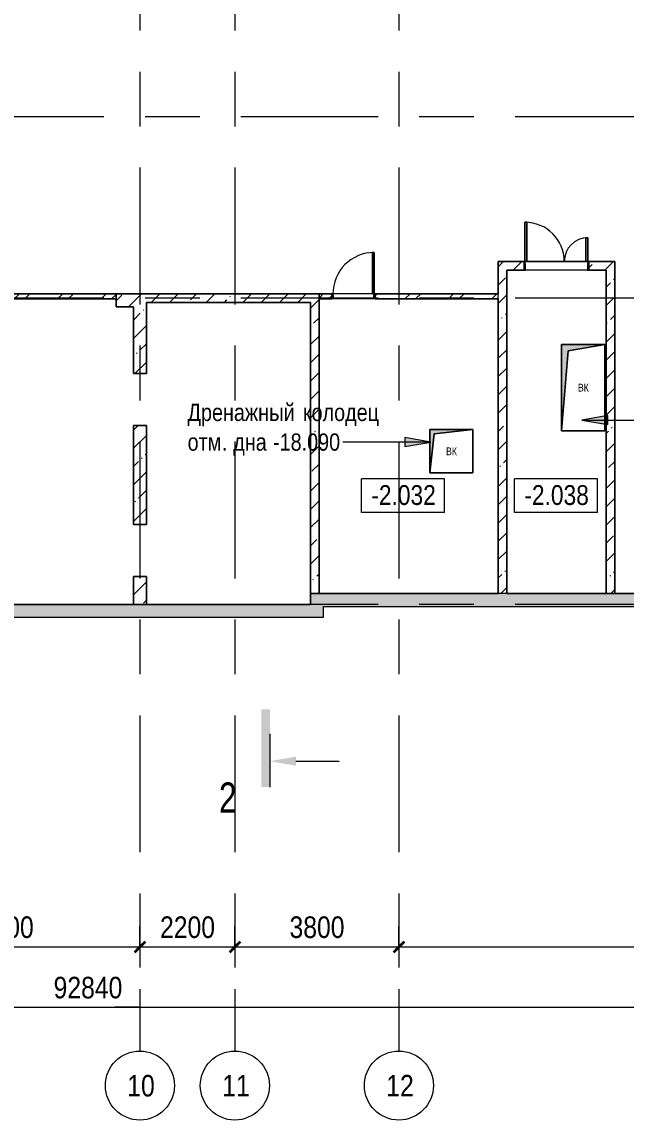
# Model space of a CAD drawing. Header units: millimetres. Extents: x 48966 to 155647, y -43515 to 30475.
# Drawn here: x 101600 to 115594, y -43338 to -17880 of the extents above; entities that cross this region are included whole.
import ezdxf

# ---------------------------------------------------------------- set-up
doc = ezdxf.new("R2010")
doc.units = ezdxf.units.MM
doc.linetypes.add('Осевые', pattern=[6350, 1270, -952.5, 3175, -952.5])
for name, color, linetype, lineweight in [('Двери', 7, 'Continuous', 9), ('Каркас_Импост', 7, 'Continuous', 9), ('Марки помещений', 7, 'Continuous', 9), ('Обобщенные модели', 7, 'Continuous', 9), ('Общие ребра', 7, 'Continuous', 9), ('Оси', 7, 'Continuous', 9), ('Оси-1', 7, 'Continuous', 18), ('Оси-2', 7, 'Осевые', 9), ('Панель', 7, 'Continuous', 9), ('Перекрытия', 7, 'Continuous', 9), ('Размеры', 7, 'Continuous', 9), ('Размеры-200', 7, 'Continuous', 9), ('Разрезы', 7, 'Continuous', 9), ('Стены', 7, 'Continuous', 9), ('Стены-1', 7, 'Continuous', 18), ('Текстовые примечания', 7, 'Continuous', 9), ('Типовые аннотации', 7, 'Continuous', 9), ('Фундамент несущей конструкции', 7, 'Continuous', 9), ('Штриховка разреза-2', 7, 'Continuous', 9), ('Элементы узлов', 7, 'Continuous', 9), ('Элементы узлов-1', 7, 'Continuous', 5)]:
    doc.layers.add(name, color=color, linetype=linetype, lineweight=lineweight)
doc.layers.add('Обобщенные модели-1', color=7, linetype='Continuous', lineweight=9, true_color=0xffbc79)
doc.layers.add('Перекрытия-1', color=7, linetype='Continuous', lineweight=9, true_color=0xffffff)
doc.styles.add('Arial', font='Arial.ttf', dxfattribs={"width": 0.8, "height": 180})
doc.styles.add('Arial Narrow', font='Arial Narrow.ttf', dxfattribs={"height": 500})
doc.styles.add('Arial Narrow_1', font='Arial Narrow.ttf', dxfattribs={"height": 400})
doc.styles.add('Arial Narrow_2', font='Arial Narrow.ttf', dxfattribs={"height": 460})
doc.styles.add('Arial_1', font='Arial.ttf', dxfattribs={"width": 0.75, "height": 700})
doc.dimstyles.new('Диагональ_-_2_5_мм_Arial_narrow', dxfattribs={"dimscale": 304.8, "dimtxt": 511.715487, "dimasz": 0.787402, "dimexe": 1.574803, "dimexo": 0.0625, "dimgap": 0.19685, "dimtad": 1, "dimdec": 0, "dimzin": 0, "dimdsep": 46, "dimtxsty": 'Arial Narrow', "dimblk1": 'OBLIQUE', "dimblk2": 'OBLIQUE', "dimsah": 1, "dimcen": 0.09, "dimdle": 1.574803, "dimazin": 0, "dimtfac": 1, "dimtdec": 4, "dimtix": 1, "dimtmove": 0, "dimatfit": 3, "dimfxl": 1.574803, "dimfxlon": 1, "dimtvp": 1, "dimtolj": 1, "dimtzin": 0, "dimarcsym": 2})
doc.dimstyles.new('Диагональ_-_2_5_мм_Arial_narrow_1', dxfattribs={"dimscale": 304.8, "dimtxt": 511.715487, "dimasz": 0.787402, "dimexe": 1.574803, "dimexo": 0.0625, "dimgap": 0.19685, "dimtad": 1, "dimdec": 0, "dimzin": 0, "dimdsep": 46, "dimtxsty": 'Arial Narrow', "dimblk1": 'OBLIQUE', "dimblk2": 'OBLIQUE', "dimsah": 1, "dimcen": 0.09, "dimdle": 1.574803, "dimazin": 0, "dimtfac": 1, "dimtdec": 4, "dimtix": 1, "dimtmove": 1, "dimatfit": 3, "dimfxl": 1.574803, "dimfxlon": 1, "dimtvp": 1, "dimtolj": 1, "dimtzin": 0, "dimarcsym": 2})
pattern_1 = [(45, (0, 0), (-502.8943, 502.8943), []), (45, (0, 762), (-502.8943, 502.8943), [])]
pattern_2 = [(45, (0, 0), (-424.264, 424.264), [600, -100, 20, -100]), (45, (0, 424), (-424.264, 424.264), [])]

# ---------------------------------------------------------------- blocks, each defined once
blk = doc.blocks.new('Фундаментная плита - Фундаментная плита-408415-План -2-го этажа на отм_ -16_650')
at = {"layer": 'Фундамент несущей конструкции'}
for p, q in [((114102, -27356), (114102, -25358)), ((114102, -25358), (115102, -25358)), ((114102, -25358), (115102, -25358)), ((114102, -27356), (114102, -25358)), ((115102, -25358), (115102, -27356)), ((115102, -25358), (115102, -27356))]:
    blk.add_line(p, q, dxfattribs=at)
blk = doc.blocks.new('Стена монолитная - Стена монолитная-463893-План -2-го этажа на отм_ -16_650')
at = {"layer": 'Штриховка разреза-2'}
h = blk.add_hatch(dxfattribs=at)
h.set_pattern_fill('FP_1', color=256, style=0, pattern_type=2)
h.set_pattern_definition([(45, (0, 0), (-493.914, 493.914), []), (45, (493.9, 0), (-493.914, 493.914), [873.125, -174.625, 6.706, -167.919])])
h.paths.add_polyline_path([(150600, -31683), (149464, -28563), (149198, -28563), (139688, -2433), (139941, -2341), (136417, 7342), (136164, 7250), (133890, 13496), (133761, 13880), (133620, 14260), (133469, 14636), (133308, 15008), (133136, 15375), (132955, 15737), (132763, 16094), (132561, 16445), (132349, 16791), (132128, 17130), (131898, 17463), (131658, 17790), (131409, 18109), (131152, 18422), (131331, 18601), (131027, 18974), (130714, 19339), (130392, 19695), (130060, 20042), (129718, 20381), (129368, 20710), (129010, 21030), (128643, 21341), (128268, 21641), (127872, 21941), (127495, 22212), (127097, 22482), (126692, 22741), (126280, 22989), (125863, 23226), (125438, 23452), (125009, 23667), (124573, 23871), (124132, 24062), (123687, 24242), (120934, 25332), (120559, 25419), (120508, 25147), (120076, 25222), (119643, 25287), (119208, 25342), (118772, 25387), (118335, 25422), (117898, 25447), (117460, 25462), (117022, 25467), (109837, 25467), (109837, 25717), (100342, 25717), (100342, 25467), (61832, 25467), (61593, 25461), (61356, 25442), (61120, 25411), (60883, 25367), (60654, 25312), (60426, 25244), (60201, 25165), (59981, 25074), (59766, 24971), (59557, 24858), (59354, 24733), (59157, 24598), (58968, 24453), (58787, 24298), (58614, 24134), (58450, 23962), (58296, 23781), (58151, 23592), (58016, 23395), (57891, 23192), (57778, 22983), (57675, 22768), (57584, 22548), (57497, 22297), (57437, 22095), (57381, 21863), (57338, 21629), (57307, 21393), (57288, 21155), (57282, 20917), (57282, 20357), (57032, 20357), (57032, 15267), (57282, 15267), (57282, 13317), (57132, 13317), (57132, 5867), (57032, 5867), (57032, 2617), (57242, 2617), (57242, -43), (57032, -43), (57032, -2533), (57282, -2533), (57282, -21043), (57032, -21043), (57032, -21693), (57038, -21931), (57055, -22169), (57085, -22406), (57126, -22641), (57178, -22873), (57242, -23103), (57317, -23329), (57404, -23551), (57501, -23769), (57608, -23982), (57727, -24189), (57855, -24390), (57993, -24584), (58140, -24772), (58297, -24952), (58462, -25124), (58635, -25287), (58817, -25442), (59005, -25588), (59201, -25724), (59403, -25850), (59612, -25967), (59825, -26073), (59937, -25832), (60094, -25902), (60254, -25966), (60439, -26030), (74496, -30679), (74908, -30809), (75323, -30927), (75742, -31032), (76163, -31126), (76587, -31207), (77013, -31276), (77441, -31333), (77870, -31377), (77877, -31303), (78352, -31335), (78347, -31413), (78661, -31429), (78953, -31435), (79257, -31433), (91782, -31433), (91782, -31683), (108582, -31683), (108582, -31433), (142682, -31433), (142682, -31583), (144482, -31583), (144482, -31683)], flags=0)
h.paths.add_polyline_path([(150172, -31383), (143082, -31383), (143082, -31133), (108282, -31133), (108282, -31383), (92082, -31383), (92082, -31133), (79253, -31133), (78960, -31135), (78666, -31129), (78671, -31055), (77604, -30984), (77598, -31049), (77256, -31007), (76915, -30958), (76572, -30900), (76170, -30821), (75771, -30731), (75374, -30630), (74981, -30518), (74591, -30395), (60511, -25738), (60327, -25672), (60146, -25598), (59969, -25514), (59797, -25423), (59684, -25665), (59492, -25554), (59306, -25433), (59126, -25304), (58953, -25165), (58786, -25019), (58627, -24864), (58476, -24702), (58293, -24483), (58254, -24433), (58122, -24249), (57999, -24059), (57885, -23863), (57782, -23662), (57689, -23456), (57606, -23245), (57534, -23031), (57472, -22813), (57422, -22592), (57382, -22369), (57354, -22145), (57337, -21919), (57332, -21612), (57332, -21343), (57582, -21343), (57582, -2233), (57332, -2233), (57332, -343), (57542, -343), (57542, 2917), (57332, 2917), (57332, 13017), (57582, 13017), (57582, 15567), (57332, 15567), (57332, 20057), (57582, 20057), (57582, 20917), (57588, 21147), (57607, 21377), (57638, 21605), (57681, 21831), (57737, 22054), (57804, 22274), (57883, 22490), (57974, 22702), (58077, 22908), (58190, 23108), (58314, 23302), (58448, 23489), (58592, 23669), (58746, 23840), (58909, 24003), (59080, 24156), (59260, 24301), (59447, 24435), (59641, 24559), (59841, 24672), (60047, 24774), (60259, 24865), (60475, 24945), (60695, 25012), (60918, 25068), (61144, 25111), (61372, 25142), (61602, 25161), (61832, 25167), (100642, 25167), (100642, 25417), (109537, 25417), (109537, 25167), (117027, 25167), (117429, 25163), (117830, 25150), (118231, 25129), (118752, 25089), (118852, 25079), (119297, 25030), (119468, 25010), (119776, 24967), (120083, 24920), (120472, 24852), (123521, 23985), (123942, 23816), (124376, 23630), (124772, 23448), (125179, 23248), (125581, 23038), (125978, 22818), (126369, 22587), (126754, 22347), (127133, 22097), (127505, 21837), (127870, 21568), (128229, 21290), (128580, 21003), (128955, 20679), (129260, 20402), (129589, 20089), (129967, 19707), (130024, 19647), (130334, 19313), (130636, 18972), (130928, 18623), (130720, 18462), (131013, 18079), (131297, 17688), (131570, 17291), (131835, 16887), (132089, 16477), (132333, 16061), (132572, 15629), (132791, 15211), (133005, 14778), (133208, 14341), (133400, 13898), (133581, 13451), (133752, 12999), (135984, 6866), (136237, 6958), (139557, -2162), (139351, -2237), (145045, -17883), (145067, -17883), (145067, -17943), (149042, -28863), (149254, -28863), (150061, -31080)], flags=0)
at = {"layer": 'Стены-1'}
for p, q in [((108282, -31133), (108282, -31383)), ((122782, -31133), (108282, -31133)), ((108282, -31383), (92082, -31383)), ((108582, -31683), (108582, -31433)), ((108582, -31433), (142682, -31433)), ((91782, -31683), (108582, -31683))]:
    blk.add_line(p, q, dxfattribs=at)
blk = doc.blocks.new('Дверь - Однопольная - ДВ2__21х10-6240703-План -2-го этажа на отм_ -16_650')
at = {"layer": 'Двери'}
for p, q in [((-479, -60), (-439, -60)), ((-479, -1018), (-479, -60)), ((-439, -60), (-439, -1018)), ((-439, -1018), (-479, -1018))]:
    blk.add_line(p, q, dxfattribs=at)
blk.add_arc((-479, -60), 958, 270, 0, dxfattribs=at)
at = {"layer": 'Каркас_Импост'}
for p, q in [((-500, 60), (-470, 60)), ((-500, -60), (-500, 60)), ((-470, 60), (-470, -20)), ((470, 60), (500, 60)), ((470, -20), (470, 60)), ((500, 60), (500, -60)), ((-480, -60), (-500, -60)), ((-480, -20), (-480, -60)), ((-470, -20), (-480, -20)), ((480, -20), (470, -20)), ((480, -60), (480, -20)), ((500, -60), (480, -60))]:
    blk.add_line(p, q, dxfattribs=at)
at = {"layer": 'Панель'}
for p, q in [((-439, -60), (-479, -60)), ((-479, -60), (-479, -1018)), ((-439, -1018), (-439, -60)), ((-479, -1018), (-439, -1018))]:
    blk.add_line(p, q, dxfattribs=at)
blk = doc.blocks.new('170_ОтверстиеПрямоугольноеВертикальное - 170_ОтверстиеПрямоугольноеВертикальное-5689100-План -2-го этажа на отм_ -16_650')
at = {"layer": 'Обобщенные модели'}
for p, q in [((-500, -501), (-500, 501)), ((-500, 501), (500, 501)), ((500, 501), (500, -501)), ((500, -501), (-500, -501))]:
    blk.add_line(p, q, dxfattribs=at)
blk = doc.blocks.new('170_ОтверстиеПрямоугольноеВертикальное - 170_ОтверстиеПрямоугольноеВертикальное-5689102-План -2-го этажа на отм_ -16_650')
at = {"layer": 'Обобщенные модели'}
for p, q in [((-500, -999), (-500, 999)), ((-500, 999), (500, 999)), ((500, 999), (500, -999)), ((500, -999), (-500, -999))]:
    blk.add_line(p, q, dxfattribs=at)
blk = doc.blocks.new('Дверь - Полуторная_001 - ДВ3_20-15-6256114-План -2-го этажа на отм_ -16_650')
at = {"layer": 'Двери'}
for p, q in [((-684, 1009), (-729, 1009)), ((-729, 1009), (-729, 100)), ((-684, 100), (-684, 1009)), ((684, 100), (684, 649)), ((684, 649), (729, 649)), ((729, 649), (729, 100)), ((-729, 100), (-684, 100)), ((729, 100), (684, 100))]:
    blk.add_line(p, q, dxfattribs=at)
for centre, radius, start, end in [((-729, 100), 909, 360, 90), ((729, 100), 549, 90, 180)]:
    blk.add_arc(centre, radius, start, end, dxfattribs=at)
at = {"layer": 'Каркас_Импост'}
for p, q in [((-730, 100), (-750, 100)), ((-750, 100), (-750, -100)), ((-730, 55), (-730, 100)), ((-720, 55), (-730, 55)), ((-720, -100), (-720, 55)), ((730, 55), (720, 55)), ((720, 55), (720, -100)), ((750, 100), (730, 100)), ((730, 100), (730, 55)), ((750, -100), (750, 100)), ((-750, -100), (-720, -100)), ((720, -100), (750, -100))]:
    blk.add_line(p, q, dxfattribs=at)
at = {"layer": 'Панель'}
for p, q in [((-729, 1009), (-684, 1009)), ((-729, 100), (-729, 1009)), ((-684, 1009), (-684, 100)), ((684, 649), (684, 100)), ((729, 649), (684, 649)), ((729, 100), (729, 649)), ((-684, 100), (-729, 100)), ((684, 100), (729, 100))]:
    blk.add_line(p, q, dxfattribs=at)
blk = doc.blocks.new('Фундаментная плита1 - Фундаментная плита-5964020-План -2-го этажа на отм_ -16_650')
at = {"layer": 'Фундамент несущей конструкции'}
for p, q in [((114102, -27356), (114102, -25358)), ((114102, -25358), (115102, -25358)), ((114102, -25358), (115102, -25358)), ((114102, -27356), (114102, -25358)), ((115102, -25358), (115102, -27356)), ((115102, -25358), (115102, -27356))]:
    blk.add_line(p, q, dxfattribs=at)
blk = doc.blocks.new('Ось сетки - По умолчанию 2-349628-План -2-го этажа на отм_ -16_650')
at = {"layer": 'Оси-1'}
blk.add_circle((0, 0), 4, dxfattribs=at)
blk = doc.blocks.new('Разрез - Номер сзади-234830-План -2-го этажа на отм_ -16_650')
at = {"layer": 'Разрезы'}
for points in [[(0, 0), (0, 1), (9, 1), (9, 0)], [(2.47, -3), (3, 0), (3.53, -3)]]:
    blk.add_hatch(color=256, dxfattribs=at).paths.add_polyline_path(points, flags=0)
blk.add_line((3, -3), (3, -8), dxfattribs=at)
blk = doc.blocks.new('DIMBLOCK9-План -2-го этажа на отм_ -16_650')
at = {"layer": 'Размеры-200', "lineweight": 35, "transparency": 16777216}
for points in [[(98132, -39324), (98252, -39204), (98012, -39444)], [(104332, -39324), (104452, -39204), (104212, -39444)]]:
    blk.add_hatch(color=256, dxfattribs=at).paths.add_polyline_path(points, flags=0)
at = {"layer": 'Размеры-200', "transparency": 16777216}
for p, q in [((98132, -38844), (98132, -39804)), ((98132, -39324), (98132, -38844)), ((104332, -38844), (104332, -39804)), ((104332, -39324), (104332, -38844)), ((98132, -39324), (104332, -39324))]:
    blk.add_line(p, q, dxfattribs=at)
at = {"layer": 'Размеры-200', "lineweight": 35, "transparency": 16777216}
for p, q in [((98252, -39204), (98012, -39444)), ((98132, -39324), (98252, -39204)), ((104452, -39204), (104212, -39444)), ((104332, -39324), (104452, -39204)), ((98012, -39444), (98132, -39324)), ((104212, -39444), (104332, -39324))]:
    blk.add_line(p, q, dxfattribs=at)
at = {"layer": 'Размеры-200', "color": 0, "transparency": 16777216, "insert": (100598, -38617), "char_height": 500, "width": 1520.53, "attachment_point": 1, "line_spacing_factor": 0.974696, "style": 'Arial Narrow'}
blk.add_mtext('6200', dxfattribs=at)
blk = doc.blocks.new('_Oblique')
at = {"color": 0, "linetype": 'ByBlock', "lineweight": -2}
blk.add_line((-0.5, -0.5), (0.5, 0.5), dxfattribs=at)
blk = doc.blocks.new('DIMBLOCK10-План -2-го этажа на отм_ -16_650')
at = {"layer": 'Размеры-200', "lineweight": 35, "transparency": 16777216}
for points in [[(104332, -39324), (104452, -39204), (104212, -39444)], [(106532, -39324), (106652, -39204), (106412, -39444)]]:
    blk.add_hatch(color=256, dxfattribs=at).paths.add_polyline_path(points, flags=0)
at = {"layer": 'Размеры-200', "transparency": 16777216}
for p, q in [((104332, -38844), (104332, -39804)), ((104332, -39324), (104332, -38844)), ((106532, -38844), (106532, -39804)), ((106532, -39324), (106532, -38844)), ((104332, -39324), (106532, -39324))]:
    blk.add_line(p, q, dxfattribs=at)
at = {"layer": 'Размеры-200', "lineweight": 35, "transparency": 16777216}
for p, q in [((104452, -39204), (104212, -39444)), ((104332, -39324), (104452, -39204)), ((106652, -39204), (106412, -39444)), ((106532, -39324), (106652, -39204)), ((104212, -39444), (104332, -39324)), ((106412, -39444), (106532, -39324))]:
    blk.add_line(p, q, dxfattribs=at)
at = {"layer": 'Размеры-200', "color": 0, "transparency": 16777216, "insert": (104798, -38617), "char_height": 500, "width": 1520.53, "attachment_point": 1, "line_spacing_factor": 0.974696, "style": 'Arial Narrow'}
blk.add_mtext('2200', dxfattribs=at)
blk = doc.blocks.new('DIMBLOCK11-План -2-го этажа на отм_ -16_650')
at = {"layer": 'Размеры-200', "lineweight": 35, "transparency": 16777216}
for points in [[(106532, -39324), (106652, -39204), (106412, -39444)], [(110332, -39324), (110452, -39204), (110212, -39444)]]:
    blk.add_hatch(color=256, dxfattribs=at).paths.add_polyline_path(points, flags=0)
at = {"layer": 'Размеры-200', "transparency": 16777216}
for p, q in [((106532, -38844), (106532, -39804)), ((106532, -39324), (106532, -38844)), ((110332, -38844), (110332, -39804)), ((110332, -39324), (110332, -38844)), ((106532, -39324), (110332, -39324))]:
    blk.add_line(p, q, dxfattribs=at)
at = {"layer": 'Размеры-200', "lineweight": 35, "transparency": 16777216}
for p, q in [((106652, -39204), (106412, -39444)), ((106532, -39324), (106652, -39204)), ((110452, -39204), (110212, -39444)), ((110332, -39324), (110452, -39204)), ((106412, -39444), (106532, -39324)), ((110212, -39444), (110332, -39324))]:
    blk.add_line(p, q, dxfattribs=at)
at = {"layer": 'Размеры-200', "color": 0, "transparency": 16777216, "insert": (107798, -38617), "char_height": 500, "width": 1520.53, "attachment_point": 1, "line_spacing_factor": 0.974696, "style": 'Arial Narrow'}
blk.add_mtext('3800', dxfattribs=at)
blk = doc.blocks.new('DIMBLOCK12-План -2-го этажа на отм_ -16_650')
at = {"layer": 'Размеры-200', "lineweight": 35, "transparency": 16777216}
for points in [[(110332, -39324), (110452, -39204), (110212, -39444)], [(122932, -39324), (123052, -39204), (122812, -39444)]]:
    blk.add_hatch(color=256, dxfattribs=at).paths.add_polyline_path(points, flags=0)
at = {"layer": 'Размеры-200', "transparency": 16777216}
for p, q in [((110332, -38844), (110332, -39804)), ((110332, -39324), (110332, -38844)), ((122932, -38844), (122932, -39804)), ((122932, -39324), (122932, -38844)), ((110332, -39324), (122932, -39324))]:
    blk.add_line(p, q, dxfattribs=at)
at = {"layer": 'Размеры-200', "lineweight": 35, "transparency": 16777216}
for p, q in [((110452, -39204), (110212, -39444)), ((110332, -39324), (110452, -39204)), ((123052, -39204), (122812, -39444)), ((122932, -39324), (123052, -39204)), ((110212, -39444), (110332, -39324)), ((122812, -39444), (122932, -39324))]:
    blk.add_line(p, q, dxfattribs=at)
at = {"layer": 'Размеры-200', "color": 0, "transparency": 16777216, "insert": (115840, -38617), "char_height": 500, "width": 1900.66, "attachment_point": 1, "line_spacing_factor": 0.974696, "style": 'Arial Narrow'}
blk.add_mtext('12600', dxfattribs=at)
blk = doc.blocks.new('DIMBLOCK31-План -2-го этажа на отм_ -16_650')
at = {"layer": 'Размеры-200', "lineweight": 35, "transparency": 16777216}
for points in [[(57332, -40724), (57452, -40604), (57212, -40844)], [(150172, -40724), (150292, -40604), (150052, -40844)]]:
    blk.add_hatch(color=256, dxfattribs=at).paths.add_polyline_path(points, flags=0)
at = {"layer": 'Размеры-200', "transparency": 16777216}
for p, q in [((57332, -40244), (57332, -41204)), ((57332, -40724), (57332, -40244)), ((150172, -40244), (150172, -41204)), ((150172, -40724), (150172, -40244)), ((56852, -40724), (150652, -40724)), ((102333, -40724), (104317, -40724)), ((104317, -40724), (103752, -40724))]:
    blk.add_line(p, q, dxfattribs=at)
at = {"layer": 'Размеры-200', "lineweight": 35, "transparency": 16777216}
for p, q in [((57452, -40604), (57212, -40844)), ((57212, -40844), (57332, -40724)), ((57332, -40724), (57452, -40604)), ((150292, -40604), (150052, -40844)), ((150052, -40844), (150172, -40724)), ((150172, -40724), (150292, -40604))]:
    blk.add_line(p, q, dxfattribs=at)
at = {"layer": 'Размеры-200', "color": 0, "transparency": 16777216, "insert": (102333, -40017), "char_height": 500, "width": 1900.66, "attachment_point": 1, "line_spacing_factor": 0.974696, "style": 'Arial Narrow'}
blk.add_mtext('92840', dxfattribs=at)
blk = doc.blocks.new('Марка помещения_Р - Марка помещения-4575829-План -2-го этажа на отм_ -16_650')
at = {"layer": 'Марки помещений'}
for p, q in [((-4.79375, -1.95625), (-4.79375, 1.95625)), ((4.79375, 1.95625), (-4.79375, 1.95625)), ((4.79375, -1.95625), (4.79375, 1.95625)), ((4.79375, -1.95625), (-4.79375, -1.95625))]:
    blk.add_line(p, q, dxfattribs=at)

msp = doc.modelspace()

# ---------------------------------------------------------------- hatches: boundary and pattern name
at = {"layer": 'Текстовые примечания'}
for points in [[(114572.1, -27110.1), (115172.1, -27215.9), (115172.1, -27004.3)], [(111069.3, -27619.6), (110469.3, -27513.8), (110469.3, -27725.4)]]:
    msp.add_hatch(color=256, dxfattribs=at).paths.add_polyline_path(points, flags=0)
at = {"layer": 'Штриховка разреза-2'}
h = msp.add_hatch(dxfattribs=at)
h.set_pattern_fill('FP_57', color=256, style=0, pattern_type=2)
h.set_pattern_definition(pattern_2)
h.paths.add_polyline_path([(112631.6, -31122.9), (112831.6, -31122.9), (112831.6, -23432.9), (112631.6, -23432.9), (112631.6, -31079.8)], flags=0)
h = msp.add_hatch(dxfattribs=at)
h.set_pattern_fill('FP_57', color=256, style=0, pattern_type=2)
h.set_pattern_definition(pattern_2)
h.paths.add_polyline_path([(115131.6, -23632.9), (115131.6, -23432.9), (114731.6, -23432.9), (114731.6, -23632.9), (115124.6, -23632.9)], flags=0)
h.paths.add_polyline_path([(112831.6, -23632.9), (113231.6, -23632.9), (113231.6, -23432.9), (112831.6, -23432.9), (112831.6, -23477.9)], flags=0)
h = msp.add_hatch(dxfattribs=at)
h.set_pattern_fill('FP_57', color=256, style=0, pattern_type=2)
h.set_pattern_definition(pattern_2)
h.paths.add_polyline_path([(115131.6, -31132.9), (115331.6, -31132.9), (115331.6, -23432.9), (115131.6, -23432.9), (115131.6, -31079.8)], flags=0)
h = msp.add_hatch(dxfattribs=at)
h.set_pattern_fill('FP_54', color=256, style=0, pattern_type=2)
h.set_pattern_definition(pattern_1)
h.paths.add_polyline_path([(103781.6, -24302.9), (103781.6, -24182.9), (98381.6, -24182.9), (98381.6, -24302.9), (100672, -24302.9)], flags=0)
h = msp.add_hatch(dxfattribs=at)
h.set_pattern_fill('FP_57', color=256, style=0, pattern_type=2)
h.set_pattern_definition(pattern_2)
h.paths.add_polyline_path([(104181.6, -24482.9), (104481.6, -24482.9), (104481.6, -24182.9), (103781.6, -24182.9), (103781.6, -24482.9), (104179.6, -24482.9)], flags=0)
h = msp.add_hatch(dxfattribs=at)
h.set_pattern_fill('FP_57', color=256, style=0, pattern_type=2)
h.set_pattern_definition(pattern_2)
h.paths.add_polyline_path([(108481.6, -24382.9), (108481.6, -24182.9), (104481.6, -24182.9), (104481.6, -24382.9), (108281.6, -24382.9)], flags=0)
h = msp.add_hatch(dxfattribs=at)
h.set_pattern_fill('FP_54', color=256, style=0, pattern_type=2)
h.set_pattern_definition(pattern_1)
h.paths.add_polyline_path([(109781.6, -24302.9), (112631.6, -24302.9), (112631.6, -24182.9), (109781.6, -24182.9), (109781.6, -24222.9)], flags=0)
h.paths.add_polyline_path([(108481.6, -24302.9), (108781.6, -24302.9), (108781.6, -24182.9), (108481.6, -24182.9), (108481.6, -24222.9)], flags=0)
h = msp.add_hatch(dxfattribs=at)
h.set_pattern_fill('FP_57', color=256, style=0, pattern_type=2)
h.set_pattern_definition(pattern_2)
h.paths.add_polyline_path([(108481.6, -31132.9), (108481.6, -24382.9), (108281.6, -24382.9), (108281.6, -31132.9)], flags=0)
h = msp.add_hatch(dxfattribs=at)
h.set_pattern_fill('FP_57', color=256, style=0, pattern_type=2)
h.set_pattern_definition(pattern_2)
h.paths.add_polyline_path([(104481.6, -31382.9), (104481.6, -30732.9), (104181.6, -30732.9), (104181.6, -31382.9)], flags=0)
h.paths.add_polyline_path([(104181.6, -29532.9), (104481.6, -29532.9), (104481.6, -27232.9), (104181.6, -27232.9)], flags=0)
h.paths.add_polyline_path([(104181.6, -26032.9), (104481.6, -26032.9), (104481.6, -24482.9), (104181.6, -24482.9), (104181.6, -26030.2)], flags=0)
at = {"layer": 'Элементы узлов-1'}
for points in [[(114101.6, -27356.5), (114251.6, -25507.8), (115101.6, -25357.9), (114101.6, -25357.9), (114101.6, -26030.2)], [(111046.6, -28332.9), (111146.7, -27431.9), (112046.6, -27331.9), (111046.6, -27331.9)]]:
    msp.add_hatch(color=256, dxfattribs=at).paths.add_polyline_path(points, flags=0)

# ---------------------------------------------------------------- linework, layer by layer
at = {"layer": 'Обобщенные модели-1'}
for p, q in [((115101.6, -25357.9), (114101.6, -25357.9)), ((114101.6, -25357.9), (114101.6, -27356.5)), ((115101.6, -27356.5), (115101.6, -25357.9)), ((114101.6, -27356.5), (115101.6, -27356.5))]:
    msp.add_line(p, q, dxfattribs=at)
at = {"layer": 'Общие ребра'}
for p, q in [((112831.6, -23432.9), (113231.6, -23432.9)), ((113231.6, -23432.9), (112831.6, -23432.9)), ((112831.6, -23632.9), (113231.6, -23632.9)), ((114731.6, -23432.9), (115131.6, -23432.9)), ((115131.6, -23432.9), (114731.6, -23432.9)), ((114731.6, -23632.9), (115124.6, -23632.9)), ((103781.6, -24302.9), (103781.6, -24182.9)), ((103781.6, -24182.9), (103781.6, -24302.9)), ((108781.6, -24182.9), (108481.6, -24182.9)), ((108481.6, -24182.9), (108481.6, -24302.9)), ((108481.6, -24302.9), (108481.6, -24182.9)), ((112631.6, -24182.9), (109781.6, -24182.9)), ((112631.6, -24302.9), (112631.6, -24182.9)), ((103781.6, -24302.9), (103781.6, -24307.9)), ((103781.6, -24307.9), (103781.6, -24482.9)), ((108481.6, -24302.9), (108781.6, -24302.9)), ((109781.6, -24302.9), (112631.6, -24302.9)), ((103781.6, -24482.9), (104179.6, -24482.9))]:
    msp.add_line(p, q, dxfattribs=at)
at = {"layer": 'Оси-2'}
for p, q in [((104331.6, 25417.1), (104331.6, -41737.8)), ((106531.6, 25417.1), (106531.6, -41737.8)), ((110331.6, 25417.1), (110331.6, -41737.8)), ((150171.6, -20082.9), (50565.6, -20082.9)), ((150171.6, -24282.9), (50565.6, -24282.9)), ((150171.6, -31382.9), (50565.6, -31382.9))]:
    msp.add_line(p, q, dxfattribs=at)
at = {"layer": 'Перекрытия'}
for p, q in [((113231.6, -23632.9), (112831.6, -23632.9)), ((112831.6, -23632.9), (112831.6, -31132.9)), ((114731.6, -23432.9), (113231.6, -23432.9)), ((113231.6, -23432.9), (113231.6, -23632.9)), ((114731.6, -23632.9), (114731.6, -23432.9)), ((115131.6, -23632.9), (114731.6, -23632.9)), ((115131.6, -31132.9), (115131.6, -23632.9)), ((109781.6, -24182.9), (108781.6, -24182.9)), ((108781.6, -24182.9), (108781.6, -24302.9)), ((109781.6, -24302.9), (109781.6, -24182.9)), ((103781.6, -24302.9), (98381.6, -24302.9)), ((103781.6, -24482.9), (103781.6, -24302.9)), ((108281.6, -24382.9), (104481.6, -24382.9)), ((104481.6, -24382.9), (104481.6, -26032.9)), ((108281.6, -31382.9), (108281.6, -24382.9)), ((108781.6, -24302.9), (108481.6, -24302.9)), ((108481.6, -24302.9), (108481.6, -31132.9)), ((112631.6, -24302.9), (109781.6, -24302.9)), ((112631.6, -31132.9), (112631.6, -24302.9)), ((104181.6, -24482.9), (103781.6, -24482.9)), ((104181.6, -26032.9), (104181.6, -24482.9)), ((114101.6, -27356.5), (114101.6, -25357.9)), ((114101.6, -25357.9), (115101.6, -25357.9)), ((115101.6, -25357.9), (115101.6, -27356.5)), ((104481.6, -26032.9), (104181.6, -26032.9)), ((104181.6, -29532.9), (104181.6, -27232.9)), ((104181.6, -27232.9), (104481.6, -27232.9)), ((104481.6, -27232.9), (104481.6, -29532.9)), ((115101.6, -27356.5), (114101.6, -27356.5)), ((104481.6, -29532.9), (104181.6, -29532.9)), ((104181.6, -31382.9), (104181.6, -30732.9)), ((104181.6, -30732.9), (104481.6, -30732.9)), ((104481.6, -30732.9), (104481.6, -31382.9)), ((108481.6, -31132.9), (112631.6, -31132.9)), ((112831.6, -31132.9), (115131.6, -31132.9)), ((100286.6, -31382.9), (104181.6, -31382.9)), ((104481.6, -31382.9), (108281.6, -31382.9))]:
    msp.add_line(p, q, dxfattribs=at)
at = {"layer": 'Перекрытия-1'}
for p, q in [((112631.6, -24182.9), (112631.6, -23432.9)), ((112631.6, -23432.9), (115331.6, -23432.9)), ((115331.6, -23432.9), (115331.6, -31132.9)), ((98381.6, -24182.9), (108781.6, -24182.9)), ((108781.6, -24182.9), (108781.6, -24302.9)), ((109781.6, -24302.9), (109781.6, -24182.9)), ((109781.6, -24182.9), (112631.6, -24182.9)), ((115331.6, -31132.9), (122781.6, -31132.9))]:
    msp.add_line(p, q, dxfattribs=at)
at = {"layer": 'Разрезы'}
msp.add_line((107346.4, -35618.2), (107346.4, -34383.4), dxfattribs=at)
at = {"layer": 'Стены'}
for p, q in [((113231.6, -23432.9), (113231.6, -23430.9)), ((113231.6, -23430.9), (113252.6, -23430.9)), ((113231.6, -23632.9), (113231.6, -23432.9)), ((114731.6, -23632.9), (113231.6, -23632.9)), ((113297.6, -23430.9), (114665.6, -23430.9)), ((114710.6, -23430.9), (114731.6, -23430.9)), ((114731.6, -23430.9), (114731.6, -23432.9)), ((114731.6, -23432.9), (114731.6, -23632.9)), ((108781.6, -24302.9), (108781.6, -24182.9)), ((109781.6, -24182.9), (109781.6, -24302.9)), ((109781.6, -24302.9), (108781.6, -24302.9))]:
    msp.add_line(p, q, dxfattribs=at)
at = {"layer": 'Стены-1'}
for p, q in [((112631.6, -23430.9), (112629.6, -23430.9)), ((112629.6, -23430.9), (112629.6, -24177.9)), ((113231.6, -23430.9), (112631.6, -23430.9)), ((112631.6, -24177.9), (112631.6, -23432.9)), ((112631.6, -23432.9), (112831.6, -23432.9)), ((112831.6, -23432.9), (112631.6, -23432.9)), ((112631.6, -23432.9), (112631.6, -24182.9)), ((112831.6, -31122.9), (112831.6, -23632.9)), ((113231.6, -23432.9), (113231.6, -23430.9)), ((113231.6, -23632.9), (113231.6, -23432.9)), ((115333.6, -23430.9), (114731.6, -23430.9)), ((114731.6, -23430.9), (114731.6, -23432.9)), ((114731.6, -23432.9), (114731.6, -23632.9)), ((115124.6, -23632.9), (115131.6, -23632.9)), ((115131.6, -23432.9), (115331.6, -23432.9)), ((115331.6, -23432.9), (115131.6, -23432.9)), ((115131.6, -23632.9), (115131.6, -31132.9)), ((115331.6, -23432.9), (115331.6, -31132.9)), ((115331.6, -31132.9), (115331.6, -23432.9)), ((115333.6, -23432.9), (115333.6, -23430.9)), ((115333.6, -31130.9), (115333.6, -23432.9)), ((103781.6, -24182.9), (98381.6, -24182.9)), ((104481.6, -24182.9), (103781.6, -24182.9)), ((108481.6, -24182.9), (104481.6, -24182.9)), ((108781.6, -24302.9), (108781.6, -24182.9)), ((109781.6, -24182.9), (109781.6, -24302.9)), ((98381.6, -24302.9), (103781.6, -24302.9)), ((104481.6, -24482.9), (104481.6, -24382.9)), ((104481.6, -24382.9), (108281.6, -24382.9)), ((104481.6, -24382.9), (104481.6, -26032.9)), ((104483.6, -24382.9), (104481.6, -24382.9)), ((104483.6, -26032.9), (104483.6, -24384.9)), ((108281.6, -24382.9), (108281.6, -31132.9)), ((108481.6, -24382.9), (108481.6, -24302.9)), ((108481.6, -31132.9), (108481.6, -24382.9)), ((112631.6, -24302.9), (112631.6, -31122.9)), ((104179.6, -24482.9), (104181.6, -24482.9)), ((104181.6, -24482.9), (104181.6, -26032.9)), ((104481.6, -26032.9), (104481.6, -24482.9)), ((104181.6, -26032.9), (104481.6, -26032.9)), ((104481.6, -26032.9), (104483.6, -26032.9)), ((104481.6, -27232.9), (104181.6, -27232.9)), ((104181.6, -27232.9), (104181.6, -29532.9)), ((104481.6, -29532.9), (104481.6, -27232.9)), ((104481.6, -27232.9), (104481.6, -29532.9)), ((104483.6, -27232.9), (104481.6, -27232.9)), ((104483.6, -29532.9), (104483.6, -27232.9)), ((104181.6, -29532.9), (104481.6, -29532.9)), ((104481.6, -29532.9), (104483.6, -29532.9)), ((104481.6, -30732.9), (104181.6, -30732.9)), ((104181.6, -30732.9), (104181.6, -31382.9)), ((104481.6, -31382.9), (104481.6, -30732.9)), ((104481.6, -30732.9), (104481.6, -31382.9)), ((104483.6, -30732.9), (104481.6, -30732.9)), ((104483.6, -31380.9), (104483.6, -30732.9)), ((108281.6, -31132.9), (108481.6, -31132.9)), ((112631.6, -31122.9), (112831.6, -31122.9)), ((115131.6, -31132.9), (115331.6, -31132.9)), ((115331.6, -31132.9), (115333.6, -31132.9)), ((104181.6, -31382.9), (104481.6, -31382.9)), ((104481.6, -31382.9), (104483.6, -31382.9))]:
    msp.add_line(p, q, dxfattribs=at)
at = {"layer": 'Текстовые примечания'}
for p, q in [((115172.1, -27004.3), (114572.1, -27110.1)), ((114572.1, -27110.1), (115172.1, -27215.9)), ((114572.1, -27110.1), (116029.5, -27110.2)), ((115172.1, -27215.9), (115172.1, -27004.3)), ((110300.3, -27619.6), (109035.2, -27619.6)), ((111069.3, -27619.6), (110300.3, -27619.6)), ((111069.3, -27619.6), (110469.3, -27513.8)), ((110469.3, -27513.8), (110469.3, -27725.4)), ((110469.3, -27725.4), (111069.3, -27619.6))]:
    msp.add_line(p, q, dxfattribs=at)
at = {"layer": 'Элементы узлов'}
for p, q in [((115101.6, -25357.9), (114101.6, -25357.9)), ((114101.6, -25357.9), (114101.6, -27356.5)), ((115101.6, -25357.9), (114251.6, -25507.8)), ((114251.6, -25507.8), (115101.6, -25357.9)), ((115101.6, -27356.5), (115101.6, -25357.9)), ((114251.6, -25507.8), (114101.6, -27356.5)), ((114101.6, -27356.5), (114251.6, -25507.8)), ((112046.6, -27331.9), (111046.6, -27331.9)), ((111046.6, -27331.9), (111046.6, -28332.9)), ((111146.7, -27431.9), (111046.6, -28332.9)), ((111046.6, -28332.9), (111146.7, -27431.9)), ((112046.6, -27331.9), (111146.7, -27431.9)), ((111146.7, -27431.9), (112046.6, -27331.9)), ((112046.6, -28332.9), (112046.6, -27331.9)), ((114101.6, -27356.5), (115101.6, -27356.5)), ((111046.6, -28332.9), (112046.6, -28332.9))]:
    msp.add_line(p, q, dxfattribs=at)

# ---------------------------------------------------------------- block references
at = {"layer": 'Двери'}
msp.add_blockref('Дверь - Полуторная_001 - ДВ3_20-15-6256114-План -2-го этажа на отм_ -16_650', (113981.6, -23532.9), dxfattribs=at)
at = {"layer": 'Двери', "rotation": 180}
msp.add_blockref('Дверь - Однопольная - ДВ2__21х10-6240703-План -2-го этажа на отм_ -16_650', (109281.6, -24242.9), dxfattribs=at)
at = {"layer": 'Марки помещений', "xscale": 199.9999999999999, "yscale": 199.9999999999999, "zscale": 199.9999999999999}
for p in [(110426.9, -28860.1), (113972.3, -28860.1)]:
    msp.add_blockref('Марка помещения_Р - Марка помещения-4575829-План -2-го этажа на отм_ -16_650', p, dxfattribs=at)
at = {"layer": 'Оси-1', "xscale": 199.9999999999999, "yscale": 199.9999999999999, "zscale": 199.9999999999999, "rotation": 180}
for p in [(104331.6, -42537.8), (106531.6, -42537.8), (110331.6, -42537.8)]:
    msp.add_blockref('Ось сетки - По умолчанию 2-349628-План -2-го этажа на отм_ -16_650', p, dxfattribs=at)
at = {"layer": 'Разрезы', "xscale": 199.9999999999999, "yscale": 199.9999999999999, "zscale": 199.9999999999999, "rotation": 90}
msp.add_blockref('Разрез - Номер сзади-234830-План -2-го этажа на отм_ -16_650', (107346.4, -35618.2), dxfattribs=at)
at = {"layer": 'Стены'}
msp.add_blockref('Стена монолитная - Стена монолитная-463893-План -2-го этажа на отм_ -16_650', (0, 0), dxfattribs=at)
at = {"layer": 'Фундамент несущей конструкции'}
for name in ['Фундаментная плита - Фундаментная плита-408415-План -2-го этажа на отм_ -16_650', 'Фундаментная плита1 - Фундаментная плита-5964020-План -2-го этажа на отм_ -16_650']:
    msp.add_blockref(name, (0, 0), dxfattribs=at)
at = {"layer": 'Элементы узлов'}
for name, p in [('170_ОтверстиеПрямоугольноеВертикальное - 170_ОтверстиеПрямоугольноеВертикальное-5689102-План -2-го этажа на отм_ -16_650', (114601.6, -26357.2)), ('170_ОтверстиеПрямоугольноеВертикальное - 170_ОтверстиеПрямоугольноеВертикальное-5689100-План -2-го этажа на отм_ -16_650', (111546.6, -27832.4))]:
    msp.add_blockref(name, p, dxfattribs=at)

# ---------------------------------------------------------------- texts
at = {"layer": 'Марки помещений', "char_height": 460, "width": 1795.78, "attachment_point": 1, "style": 'Arial Narrow_2'}
for s, insert in [('-2.032', (109693, -28618.2)), ('-2.038', (113238.4, -28618.2))]:
    msp.add_mtext(s, dxfattribs=dict(at, insert=insert))
at = {"layer": 'Оси', "char_height": 500, "width": 769.62, "attachment_point": 1, "style": 'Arial Narrow'}
for s, insert in [('10', (104039.4, -42291.7)), ('11', (106239.4, -42291.7)), ('12', (110039.4, -42291.7))]:
    msp.add_mtext(s, dxfattribs=dict(at, insert=insert))
at = {"layer": 'Разрезы', "insert": (106164.2, -35511.1), "char_height": 700, "width": 505.063, "attachment_point": 1, "style": 'Arial_1'}
msp.add_mtext('\\fArial|b0|i0|c204|p34|;\\W.75;2', dxfattribs=at)
at = {"layer": 'Текстовые примечания', "char_height": 400, "attachment_point": 1, "style": 'Arial Narrow_1'}
for s, insert, width in [('Дренажный', (105436.9, -26731.7), 3078.48), ('\\fArial Narrow|b0|i0|c204|p34|; ', (107976.9, -26731.7), 160.337), ('колодец', (108109.1, -26731.7), 2196.624), ('\\fArial Narrow|b0|i0|c204|p34|; ', (109921.5, -26731.7), 160.338), (' -18.090', (107288.9, -27419.6), 2116.455), ('отм', (105436.9, -27419.6), 962.025), ('дна', (106495.2, -27419.6), 962.025), ('. ', (106230.6, -27419.6), 320.675)]:
    msp.add_mtext(s, dxfattribs=dict(at, insert=insert, width=width))
at = {"layer": 'Типовые аннотации', "char_height": 180, "width": 307.848, "attachment_point": 1, "style": 'Arial'}
for insert in [(114479.4, -26269.2), (111424.4, -27744.4)]:
    msp.add_mtext('ВК', dxfattribs=dict(at, insert=insert))

# ---------------------------------------------------------------- dimensions: what is measured, and where the dimension line sits
at = {"layer": 'Размеры'}
for base, p1, p2, override, picture, middle in [((104331.6, -39323.6), (98131.6, -38843.6), (104331.6, -38843.6), {"dimpost": '<>', "dimfxl": 6200}, 'DIMBLOCK9-План -2-го этажа на отм_ -16_650', (101231.6, -39008.3)), ((106531.6, -39323.6), (104331.6, -38843.6), (106531.6, -38843.6), {"dimpost": '<>', "dimfxl": 2200}, 'DIMBLOCK10-План -2-го этажа на отм_ -16_650', (105431.6, -39008.3)), ((110331.6, -39323.6), (106531.6, -38843.6), (110331.6, -38843.6), {"dimpost": '<>', "dimfxl": 3800}, 'DIMBLOCK11-План -2-го этажа на отм_ -16_650', (108431.6, -39008.3)), ((122931.6, -39323.6), (110331.6, -38843.6), (122931.6, -38843.6), {"dimpost": '<>', "dimfxl": 12600}, 'DIMBLOCK12-План -2-го этажа на отм_ -16_650', (116631.6, -39008.3))]:
    dim = msp.add_linear_dim(base=base, p1=p1, p2=p2, dimstyle='Диагональ_-_2_5_мм_Arial_narrow', override=override, dxfattribs=at)
    dim.commit()
    dim.dimension.update_dxf_attribs({"geometry": picture, "text_midpoint": middle})
dim = msp.add_linear_dim(base=(150171.6, -40723.6), p1=(57331.6, -40243.6), p2=(150171.6, -40243.6), dimstyle='Диагональ_-_2_5_мм_Arial_narrow_1', override={"dimpost": '<>', "dimfxl": 92840}, dxfattribs=at)
dim.commit()
dim.dimension.update_dxf_attribs({"geometry": 'DIMBLOCK31-План -2-го этажа на отм_ -16_650', "text_midpoint": (103283.3, -40350.8), "dimtype": 160})

doc.saveas('drawing.dxf')
